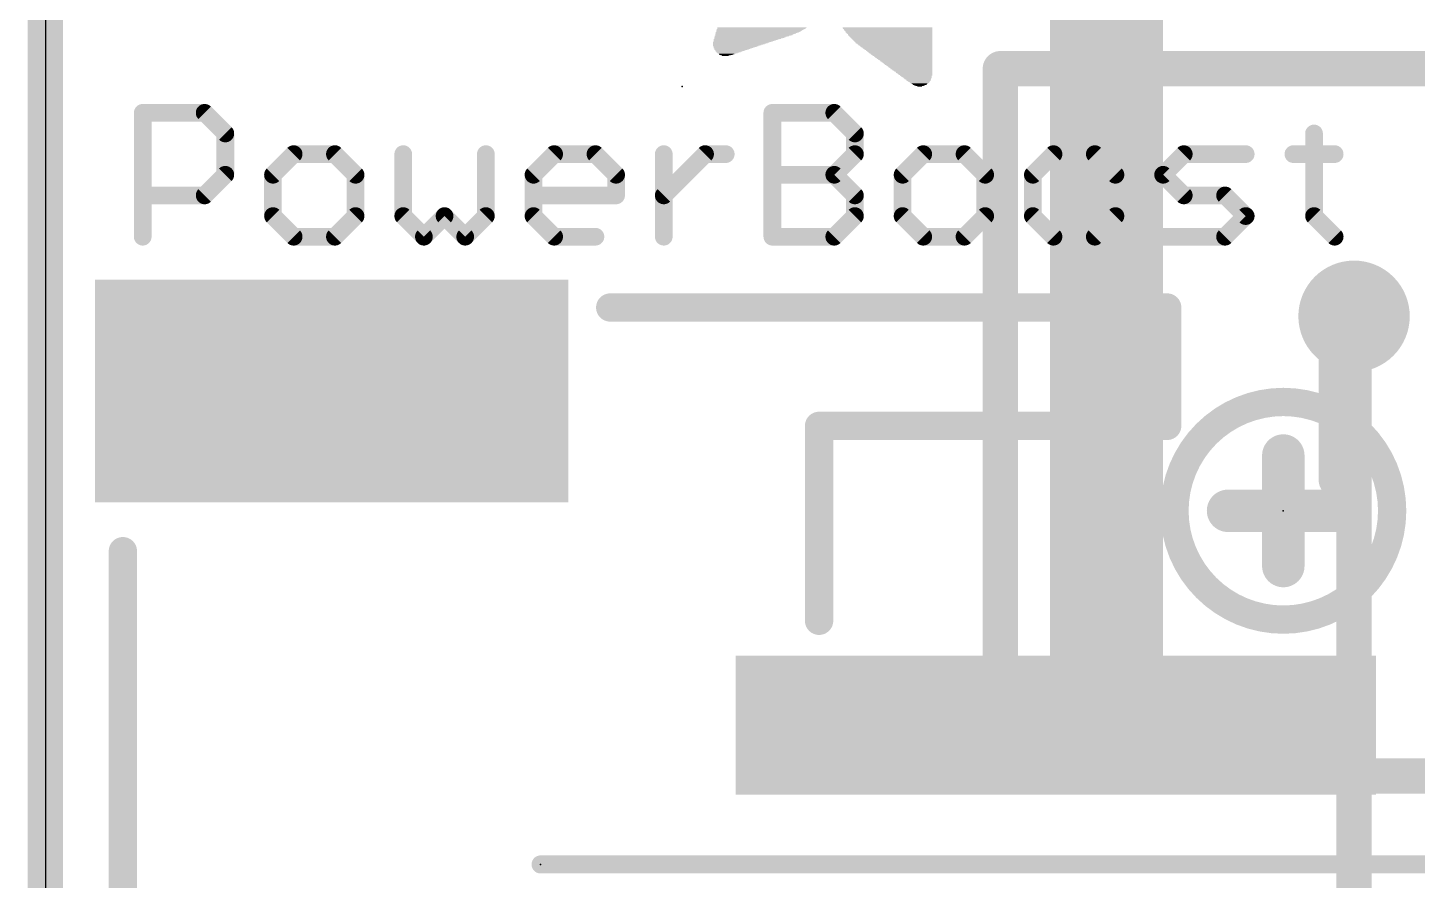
# Model space of a CAD drawing. Extents: x -12.8 to 36.1, y -7.3 to 38.5.
# Drawn here: x -0.13 to 9.85, y 10.68 to 16.8 of the extents above; entities that cross this region are included whole.
import ezdxf

# ---------------------------------------------------------------- set-up
doc = ezdxf.new("R2010")
doc.units = 0
for name, color, linetype in [('1', 12, 'CONTINUOUS'), ('16', 132, 'CONTINUOUS'), ('18', 110, 'CONTINUOUS'), ('20', 53, 'CONTINUOUS'), ('21', 40, 'CONTINUOUS'), ('23', 53, 'CONTINUOUS'), ('47', 253, 'CONTINUOUS')]:
    doc.layers.add(name, color=color, linetype=linetype)

# ---------------------------------------------------------------- blocks, each defined once
blk = doc.blocks.new('RECT')
blk.add_solid([(-0.5, -0.5), (0.5, -0.5), (-0.5, 0.5), (0.5, 0.5)])
blk = doc.blocks.new('ROUNDV')
at = {"const_width": 0.5}
blk.add_lwpolyline([(0, -0.25, 1), (0, 0.25, 1), (0, -0.25)], format="xyb", dxfattribs=at)

msp = doc.modelspace()

# ---------------------------------------------------------------- linework, layer by layer
at = {"layer": '1'}
for points, const_width in [([(7.62, 20.32), (7.62, 12.142)], 0.8128), ([(6.858, 16.51), (15.113, 16.51)], 0.254), ([(6.858, 11.43), (6.858, 16.51)], 0.254), ([(9.271, 13.556), (9.271, 14.605)], 0.254), ([(13.462, 11.43), (6.858, 11.43)], 0.254)]:
    msp.add_lwpolyline(points, dxfattribs=dict(at, const_width=const_width))
for points, const_width in [([(6.858, 16.5735, 1), (6.858, 16.4465)], 0.127), ([(6.9215, 16.51, 1), (6.7945, 16.51)], 0.127), ([(9.3345, 14.605, 1), (9.2075, 14.605)], 0.127), ([(9.2075, 13.556, 1), (9.3345, 13.556)], 0.127), ([(7.4168, 12.142, 1), (7.8232, 12.142)], 0.4064), ([(6.858, 11.4935, 1), (6.858, 11.3665)], 0.127), ([(6.7945, 11.43, 1), (6.9215, 11.43)], 0.127)]:
    msp.add_lwpolyline(points, format="xyb", dxfattribs=dict(at, const_width=const_width))
at = {"layer": '16', "const_width": 0.254}
for points in [[(0, 22.098), (0, 0)], [(9.398, 7.366), (9.398, 14.732)]]:
    msp.add_lwpolyline(points, dxfattribs=at)
at = {"layer": '16', "const_width": 0.127}
msp.add_lwpolyline([(9.4615, 14.732, 1), (9.3345, 14.732)], format="xyb", dxfattribs=at)
at = {"layer": '20'}
msp.add_line((0, 19.05), (0, 2.54), dxfattribs=at)
at = {"layer": '21'}
for points, const_width in [([(0.7303, 16.1933, 1), (0.6667, 16.1933)], 0.0635), ([(0.6985, 16.225, 1), (0.6985, 16.1615)], 0.0635), ([(1.1658, 16.2157, 1), (1.1209, 16.1708)], 0.0635), ([(1.1434, 16.1615, 1), (1.1434, 16.225)], 0.0635), ([(5.2519, 16.1933, 1), (5.1884, 16.1933)], 0.0635), ([(5.2202, 16.225, 1), (5.2202, 16.1615)], 0.0635), ([(5.6875, 16.2157, 1), (5.6426, 16.1708)], 0.0635), ([(5.665, 16.1615, 1), (5.665, 16.225)], 0.0635), ([(1.3234, 16.045, 1), (1.2599, 16.045)], 0.0635), ([(1.2692, 16.0225, 1), (1.3141, 16.0674)], 0.0635), ([(5.8451, 16.045, 1), (5.7816, 16.045)], 0.0635), ([(5.7909, 16.0225, 1), (5.8358, 16.0674)], 0.0635), ([(9.1423, 16.045, 1), (9.0788, 16.045)], 0.0635), ([(1.7823, 15.9284, 1), (1.7823, 15.8649)], 0.0635), ([(1.8048, 15.8742, 1), (1.7599, 15.9191)], 0.0635), ([(2.1013, 15.9191, 1), (2.0564, 15.8742)], 0.0635), ([(2.0789, 15.8649, 1), (2.0789, 15.9284)], 0.0635), ([(2.6013, 15.8967, 1), (2.5378, 15.8967)], 0.0635), ([(3.1945, 15.8967, 1), (3.131, 15.8967)], 0.0635), ([(3.6533, 15.9284, 1), (3.6533, 15.8649)], 0.0635), ([(3.6758, 15.8742, 1), (3.6309, 15.9191)], 0.0635), ([(3.9724, 15.9191, 1), (3.9275, 15.8742)], 0.0635), ([(3.9499, 15.8649, 1), (3.9499, 15.9284)], 0.0635), ([(4.4723, 15.8967, 1), (4.4088, 15.8967)], 0.0635), ([(4.7372, 15.9284, 1), (4.7372, 15.8649)], 0.0635), ([(4.7596, 15.8742, 1), (4.7147, 15.9191)], 0.0635), ([(4.8855, 15.8649, 1), (4.8855, 15.9284)], 0.0635), ([(5.7816, 15.8967, 1), (5.8451, 15.8967)], 0.0635), ([(5.8358, 15.8742, 1), (5.7909, 15.9191)], 0.0635), ([(6.304, 15.9284, 1), (6.304, 15.8649)], 0.0635), ([(6.3264, 15.8742, 1), (6.2815, 15.9191)], 0.0635), ([(6.623, 15.9191, 1), (6.5781, 15.8742)], 0.0635), ([(6.6006, 15.8649, 1), (6.6006, 15.9284)], 0.0635), ([(7.2395, 15.9284, 1), (7.2395, 15.8649)], 0.0635), ([(7.262, 15.8742, 1), (7.217, 15.9191)], 0.0635), ([(7.5585, 15.9191, 1), (7.5136, 15.8742)], 0.0635), ([(7.5361, 15.8649, 1), (7.5361, 15.9284)], 0.0635), ([(8.175, 15.9284, 1), (8.175, 15.8649)], 0.0635), ([(8.1975, 15.8742, 1), (8.1526, 15.9191)], 0.0635), ([(8.6199, 15.8649, 1), (8.6199, 15.9284)], 0.0635), ([(8.9622, 15.9284, 1), (8.9622, 15.8649)], 0.0635), ([(9.2588, 15.8649, 1), (9.2588, 15.9284)], 0.0635), ([(1.2599, 15.7484, 1), (1.3234, 15.7484)], 0.0635), ([(1.3141, 15.7259, 1), (1.2692, 15.7708)], 0.0635), ([(1.6658, 15.7484, 1), (1.6023, 15.7484)], 0.0635), ([(1.6116, 15.7708, 1), (1.6565, 15.7259)], 0.0635), ([(2.2589, 15.7484, 1), (2.1954, 15.7484)], 0.0635), ([(2.2047, 15.7259, 1), (2.2496, 15.7708)], 0.0635), ([(3.5368, 15.7484, 1), (3.4733, 15.7484)], 0.0635), ([(3.4826, 15.7708, 1), (3.5275, 15.7259)], 0.0635), ([(4.13, 15.7484, 1), (4.0665, 15.7484)], 0.0635), ([(4.0758, 15.7259, 1), (4.1207, 15.7708)], 0.0635), ([(5.2202, 15.7801, 1), (5.2202, 15.7166)], 0.0635), ([(5.6875, 15.7708, 1), (5.6426, 15.7259)], 0.0635), ([(5.6426, 15.7708, 1), (5.6875, 15.7259)], 0.0635), ([(5.665, 15.7166, 1), (5.665, 15.7801)], 0.0635), ([(6.1874, 15.7484, 1), (6.1239, 15.7484)], 0.0635), ([(6.1332, 15.7708, 1), (6.1781, 15.7259)], 0.0635), ([(6.7806, 15.7484, 1), (6.7171, 15.7484)], 0.0635), ([(6.7264, 15.7259, 1), (6.7713, 15.7708)], 0.0635), ([(7.123, 15.7484, 1), (7.0595, 15.7484)], 0.0635), ([(7.0688, 15.7708, 1), (7.1137, 15.7259)], 0.0635), ([(7.7161, 15.7484, 1), (7.6526, 15.7484)], 0.0635), ([(7.6619, 15.7259, 1), (7.7068, 15.7708)], 0.0635), ([(8.0492, 15.7708, 1), (8.0043, 15.7259)], 0.0635), ([(8.0043, 15.7708, 1), (8.0492, 15.7259)], 0.0635), ([(0.6985, 15.6318, 1), (0.6985, 15.5683)], 0.0635), ([(1.1209, 15.6225, 1), (1.1658, 15.5776)], 0.0635), ([(1.1434, 15.5683, 1), (1.1434, 15.6318)], 0.0635), ([(3.5051, 15.6318, 1), (3.5051, 15.5683)], 0.0635), ([(4.0665, 15.6001, 1), (4.13, 15.6001)], 0.0635), ([(4.0982, 15.5683, 1), (4.0982, 15.6318)], 0.0635), ([(4.4181, 15.6225, 1), (4.463, 15.5776)], 0.0635), ([(5.8451, 15.6001, 1), (5.7816, 15.6001)], 0.0635), ([(5.7909, 15.5776, 1), (5.8358, 15.6225)], 0.0635), ([(8.175, 15.6318, 1), (8.175, 15.5683)], 0.0635), ([(8.1526, 15.5776, 1), (8.1975, 15.6225)], 0.0635), ([(8.4941, 15.6225, 1), (8.4492, 15.5776)], 0.0635), ([(8.4716, 15.5683, 1), (8.4716, 15.6318)], 0.0635), ([(1.6565, 15.4742, 1), (1.6116, 15.4293)], 0.0635), ([(1.6023, 15.4518, 1), (1.6658, 15.4518)], 0.0635), ([(2.1954, 15.4518, 1), (2.2589, 15.4518)], 0.0635), ([(2.2496, 15.4293, 1), (2.2047, 15.4742)], 0.0635), ([(2.5378, 15.4518, 1), (2.6013, 15.4518)], 0.0635), ([(2.592, 15.4742, 1), (2.5471, 15.4293)], 0.0635), ([(2.8886, 15.4742, 1), (2.8437, 15.4293)], 0.0635), ([(2.8886, 15.4293, 1), (2.8437, 15.4742)], 0.0635), ([(3.131, 15.4518, 1), (3.1945, 15.4518)], 0.0635), ([(3.1852, 15.4293, 1), (3.1403, 15.4742)], 0.0635), ([(3.4733, 15.4518, 1), (3.5368, 15.4518)], 0.0635), ([(3.5275, 15.4742, 1), (3.4826, 15.4293)], 0.0635), ([(5.7816, 15.4518, 1), (5.8451, 15.4518)], 0.0635), ([(5.8358, 15.4293, 1), (5.7909, 15.4742)], 0.0635), ([(6.1239, 15.4518, 1), (6.1874, 15.4518)], 0.0635), ([(6.1781, 15.4742, 1), (6.1332, 15.4293)], 0.0635), ([(6.7171, 15.4518, 1), (6.7806, 15.4518)], 0.0635), ([(6.7713, 15.4293, 1), (6.7264, 15.4742)], 0.0635), ([(7.1137, 15.4742, 1), (7.0688, 15.4293)], 0.0635), ([(7.0595, 15.4518, 1), (7.123, 15.4518)], 0.0635), ([(7.6526, 15.4518, 1), (7.7161, 15.4518)], 0.0635), ([(7.7068, 15.4293, 1), (7.6619, 15.4742)], 0.0635), ([(8.6424, 15.4293, 1), (8.5974, 15.4742)], 0.0635), ([(8.5974, 15.4293, 1), (8.6424, 15.4742)], 0.0635), ([(9.0788, 15.4518, 1), (9.1423, 15.4518)], 0.0635), ([(9.133, 15.4742, 1), (9.0881, 15.4293)], 0.0635), ([(0.6667, 15.3035, 1), (0.7303, 15.3035)], 0.0635), ([(1.7823, 15.3353, 1), (1.7823, 15.2718)], 0.0635), ([(1.7599, 15.281, 1), (1.8048, 15.326)], 0.0635), ([(2.0564, 15.326, 1), (2.1013, 15.281)], 0.0635), ([(2.0789, 15.2718, 1), (2.0789, 15.3353)], 0.0635), ([(2.6954, 15.326, 1), (2.7403, 15.281)], 0.0635), ([(2.6954, 15.281, 1), (2.7403, 15.326)], 0.0635), ([(2.992, 15.326, 1), (3.0369, 15.281)], 0.0635), ([(2.992, 15.281, 1), (3.0369, 15.326)], 0.0635), ([(3.6533, 15.3353, 1), (3.6533, 15.2718)], 0.0635), ([(3.6309, 15.281, 1), (3.6758, 15.326)], 0.0635), ([(3.9499, 15.2718, 1), (3.9499, 15.3353)], 0.0635), ([(4.4088, 15.3035, 1), (4.4723, 15.3035)], 0.0635), ([(5.1884, 15.3035, 1), (5.2519, 15.3035)], 0.0635), ([(5.2202, 15.3353, 1), (5.2202, 15.2718)], 0.0635), ([(5.6426, 15.326, 1), (5.6875, 15.281)], 0.0635), ([(5.665, 15.2718, 1), (5.665, 15.3353)], 0.0635), ([(6.304, 15.3353, 1), (6.304, 15.2718)], 0.0635), ([(6.2815, 15.281, 1), (6.3264, 15.326)], 0.0635), ([(6.5781, 15.326, 1), (6.623, 15.281)], 0.0635), ([(6.6006, 15.2718, 1), (6.6006, 15.3353)], 0.0635), ([(7.2395, 15.3353, 1), (7.2395, 15.2718)], 0.0635), ([(7.217, 15.281, 1), (7.262, 15.326)], 0.0635), ([(7.5136, 15.326, 1), (7.5585, 15.281)], 0.0635), ([(7.5361, 15.2718, 1), (7.5361, 15.3353)], 0.0635), ([(8.0267, 15.3353, 1), (8.0267, 15.2718)], 0.0635), ([(8.4492, 15.326, 1), (8.4941, 15.281)], 0.0635), ([(8.4716, 15.2718, 1), (8.4716, 15.3353)], 0.0635), ([(9.2364, 15.281, 1), (9.2813, 15.326)], 0.0635), ([(4.056, 14.8458, 1), (4.056, 14.7442)], 0.1016), ([(8.1068, 14.795, 1), (8.0052, 14.795)], 0.1016), ([(8.056, 14.7442, 1), (8.056, 14.8458)], 0.1016), ([(8.89, 12.5533, 1), (8.89, 14.1167, 1), (8.89, 12.5533)], 0.2032), ([(5.556, 13.9958, 1), (5.556, 13.8942)], 0.1016), ([(5.6068, 13.945, 1), (5.5052, 13.945)], 0.1016), ([(8.0052, 13.945, 1), (8.1068, 13.945)], 0.1016), ([(8.056, 13.8942, 1), (8.056, 13.9958)], 0.1016), ([(8.9662, 13.7318, 1), (8.8138, 13.7318)], 0.1524), ([(8.4931, 13.4112, 1), (8.4931, 13.2588)], 0.1524), ([(9.2868, 13.2588, 1), (9.2868, 13.4112)], 0.1524), ([(0.6068, 13.045, 1), (0.5052, 13.045)], 0.1016), ([(8.8138, 12.9382, 1), (8.9662, 12.9382)], 0.1524), ([(5.5052, 12.545, 1), (5.6068, 12.545)], 0.1016)]:
    msp.add_lwpolyline(points, format="xyb", dxfattribs=dict(at, const_width=const_width))
for points, const_width in [([(0.6985, 15.3035), (0.6985, 16.1933)], 0.127), ([(0.6985, 16.1933), (1.1434, 16.1933)], 0.127), ([(1.1434, 16.1933), (1.2917, 16.045)], 0.127), ([(5.2202, 15.3035), (5.2202, 16.1933)], 0.127), ([(5.2202, 16.1933), (5.665, 16.1933)], 0.127), ([(5.665, 16.1933), (5.8133, 16.045)], 0.127), ([(1.2917, 16.045), (1.2917, 15.7484)], 0.127), ([(5.8133, 16.045), (5.8133, 15.8967)], 0.127), ([(9.1105, 16.045), (9.1105, 15.4518)], 0.127), ([(1.7823, 15.8967), (1.634, 15.7484)], 0.127), ([(2.0789, 15.8967), (1.7823, 15.8967)], 0.127), ([(2.2272, 15.7484), (2.0789, 15.8967)], 0.127), ([(2.5695, 15.8967), (2.5695, 15.4518)], 0.127), ([(3.1627, 15.4518), (3.1627, 15.8967)], 0.127), ([(3.5051, 15.7484), (3.6533, 15.8967)], 0.127), ([(3.6533, 15.8967), (3.9499, 15.8967)], 0.127), ([(3.9499, 15.8967), (4.0982, 15.7484)], 0.127), ([(4.4406, 15.3035), (4.4406, 15.8967)], 0.127), ([(4.4406, 15.6001), (4.7372, 15.8967)], 0.127), ([(4.7372, 15.8967), (4.8855, 15.8967)], 0.127), ([(5.8133, 15.8967), (5.665, 15.7484)], 0.127), ([(6.304, 15.8967), (6.1557, 15.7484)], 0.127), ([(6.6006, 15.8967), (6.304, 15.8967)], 0.127), ([(6.7489, 15.7484), (6.6006, 15.8967)], 0.127), ([(7.2395, 15.8967), (7.0912, 15.7484)], 0.127), ([(7.5361, 15.8967), (7.2395, 15.8967)], 0.127), ([(7.6844, 15.7484), (7.5361, 15.8967)], 0.127), ([(8.0267, 15.7484), (8.175, 15.8967)], 0.127), ([(8.175, 15.8967), (8.6199, 15.8967)], 0.127), ([(8.9622, 15.8967), (9.2588, 15.8967)], 0.127), ([(1.2917, 15.7484), (1.1434, 15.6001)], 0.127), ([(1.634, 15.7484), (1.634, 15.4518)], 0.127), ([(2.2272, 15.4518), (2.2272, 15.7484)], 0.127), ([(3.5051, 15.4518), (3.5051, 15.7484)], 0.127), ([(4.0982, 15.7484), (4.0982, 15.6001)], 0.127), ([(5.2202, 15.7484), (5.665, 15.7484)], 0.127), ([(5.665, 15.7484), (5.8133, 15.6001)], 0.127), ([(6.1557, 15.7484), (6.1557, 15.4518)], 0.127), ([(6.7489, 15.4518), (6.7489, 15.7484)], 0.127), ([(7.0912, 15.7484), (7.0912, 15.4518)], 0.127), ([(7.6844, 15.4518), (7.6844, 15.7484)], 0.127), ([(8.175, 15.6001), (8.0267, 15.7484)], 0.127), ([(1.1434, 15.6001), (0.6985, 15.6001)], 0.127), ([(4.0982, 15.6001), (3.5051, 15.6001)], 0.127), ([(5.8133, 15.6001), (5.8133, 15.4518)], 0.127), ([(8.4716, 15.6001), (8.175, 15.6001)], 0.127), ([(8.6199, 15.4518), (8.4716, 15.6001)], 0.127), ([(1.634, 15.4518), (1.7823, 15.3035)], 0.127), ([(2.0789, 15.3035), (2.2272, 15.4518)], 0.127), ([(2.5695, 15.4518), (2.7178, 15.3035)], 0.127), ([(2.7178, 15.3035), (2.8661, 15.4518)], 0.127), ([(2.8661, 15.4518), (3.0144, 15.3035)], 0.127), ([(3.0144, 15.3035), (3.1627, 15.4518)], 0.127), ([(3.6533, 15.3035), (3.5051, 15.4518)], 0.127), ([(5.8133, 15.4518), (5.665, 15.3035)], 0.127), ([(6.1557, 15.4518), (6.304, 15.3035)], 0.127), ([(6.6006, 15.3035), (6.7489, 15.4518)], 0.127), ([(7.0912, 15.4518), (7.2395, 15.3035)], 0.127), ([(7.5361, 15.3035), (7.6844, 15.4518)], 0.127), ([(8.4716, 15.3035), (8.6199, 15.4518)], 0.127), ([(9.1105, 15.4518), (9.2588, 15.3035)], 0.127), ([(1.7823, 15.3035), (2.0789, 15.3035)], 0.127), ([(3.9499, 15.3035), (3.6533, 15.3035)], 0.127), ([(5.665, 15.3035), (5.2202, 15.3035)], 0.127), ([(6.304, 15.3035), (6.6006, 15.3035)], 0.127), ([(7.2395, 15.3035), (7.5361, 15.3035)], 0.127), ([(8.0267, 15.3035), (8.4716, 15.3035)], 0.127), ([(4.056, 14.795), (8.056, 14.795)], 0.2032), ([(8.056, 14.795), (8.056, 13.945)], 0.2032), ([(8.056, 13.945), (5.556, 13.945)], 0.2032), ([(5.556, 13.945), (5.556, 12.545)], 0.2032), ([(8.89, 13.7318), (8.89, 12.9382)], 0.3048), ([(9.2868, 13.335), (8.4931, 13.335)], 0.3048), ([(0.556, 8.545), (0.556, 13.045)], 0.2032)]:
    msp.add_lwpolyline(points, dxfattribs=dict(at, const_width=const_width))
at = {"layer": '23'}
for p in [(4.572, 16.383), (8.89, 13.335), (3.556, 10.795)]:
    msp.add_point(p, dxfattribs=at)
at = {"layer": '47', "const_width": 0.13}
for points in [[(0, 11.303), (0, 35.986)], [(3.556, 10.795), (35.986, 10.795)]]:
    msp.add_lwpolyline(points, dxfattribs=at)
at = {"layer": '47', "const_width": 0.065}
for points in [[(-0.0325, 11.303, 1), (0.0325, 11.303)], [(3.556, 10.8275, 1), (3.556, 10.7625)]]:
    msp.add_lwpolyline(points, format="xyb", dxfattribs=at)

# ---------------------------------------------------------------- block references
at = {"layer": '1', "xscale": 3.4, "yscale": 1.6, "rotation": 180}
msp.add_blockref('RECT', (2.056, 14.195), dxfattribs=at)
at = {"layer": '1', "yscale": 4.6, "rotation": 90}
msp.add_blockref('RECT', (7.256, 11.795), dxfattribs=at)
at = {"layer": '18', "xscale": 0.8001, "yscale": 0.8001}
msp.add_blockref('ROUNDV', (9.398, 14.732), dxfattribs=at)
msp.add_blockref('ROUNDV', (9.398, 14.732), dxfattribs=at)
at = {"layer": '21'}
for p, xscale, yscale in [((5.1111, 16.7716), 0.5944, 0.0038), ((5.1054, 16.7678), 0.583, 0.0038), ((5.1016, 16.764), 0.5753, 0.0038), ((5.1206, 16.7792), 0.6058, 0.0038), ((5.1168, 16.7754), 0.5982, 0.0038), ((5.1245, 16.783), 0.6135, 0.0039), ((5.1359, 16.7945), 0.6286, 0.0038), ((5.1321, 16.7907), 0.621, 0.0038), ((5.1283, 16.7869), 0.6134, 0.0038), ((5.1435, 16.8021), 0.6362, 0.0038), ((5.1416, 16.7983), 0.6324, 0.0038), ((5.1474, 16.8059), 0.6439, 0.0038), ((6.0465, 16.8059), 0.6439, 0.0038), ((6.0465, 16.8021), 0.6439, 0.0038), ((6.0484, 16.7983), 0.6401, 0.0038), ((6.0503, 16.7945), 0.6363, 0.0038), ((6.0522, 16.7907), 0.6324, 0.0038), ((6.0522, 16.7869), 0.6324, 0.0038), ((6.0541, 16.783), 0.6286, 0.0039), ((6.056, 16.7792), 0.6248, 0.0038), ((6.0579, 16.7754), 0.621, 0.0038), ((6.0579, 16.7716), 0.621, 0.0038), ((6.0598, 16.7678), 0.6172, 0.0038), ((6.0617, 16.764), 0.6134, 0.0038), ((4.9968, 16.6992), 0.4038, 0.0038), ((4.9911, 16.6954), 0.3924, 0.0038), ((4.9854, 16.6916), 0.381, 0.0038), ((4.9797, 16.6878), 0.3696, 0.0038), ((4.9568, 16.6726), 0.3238, 0.0038), ((5.0026, 16.703), 0.4153, 0.0038), ((4.974, 16.684), 0.3581, 0.0038), ((4.9683, 16.6802), 0.3467, 0.0038), ((4.9626, 16.6764), 0.3353, 0.0038), ((5.0349, 16.7221), 0.4724, 0.0038), ((5.0292, 16.7183), 0.461, 0.0038), ((5.0216, 16.7145), 0.4458, 0.0038), ((4.953, 16.6687), 0.3086, 0.0039), ((4.9473, 16.6649), 0.2972, 0.0038), ((5.0159, 16.7107), 0.4343, 0.0038), ((5.0102, 16.7068), 0.4229, 0.0039), ((5.054, 16.7335), 0.5029, 0.0038), ((5.0483, 16.7297), 0.4915, 0.0038), ((5.0426, 16.7259), 0.4801, 0.0038), ((5.073, 16.7449), 0.5334, 0.0039), ((5.0673, 16.7411), 0.522, 0.0038), ((5.0616, 16.7373), 0.5106, 0.0038), ((5.0806, 16.7488), 0.541, 0.0038), ((5.0959, 16.7602), 0.5715, 0.0038), ((5.0902, 16.7564), 0.5601, 0.0038), ((5.0864, 16.7526), 0.5525, 0.0038), ((6.0636, 16.7602), 0.6096, 0.0038), ((6.0655, 16.7564), 0.6058, 0.0038), ((6.0655, 16.7526), 0.6058, 0.0038), ((6.0674, 16.7488), 0.602, 0.0038), ((6.0693, 16.7449), 0.5982, 0.0039), ((6.0713, 16.7411), 0.5943, 0.0038), ((6.0732, 16.7373), 0.5905, 0.0038), ((6.0751, 16.7335), 0.5867, 0.0038), ((6.077, 16.7297), 0.5829, 0.0038), ((6.0789, 16.7259), 0.5791, 0.0038), ((6.0808, 16.7221), 0.5753, 0.0038), ((6.0827, 16.7183), 0.5715, 0.0038), ((6.0846, 16.7145), 0.5677, 0.0038), ((6.0865, 16.7107), 0.5639, 0.0038), ((6.0884, 16.7068), 0.5601, 0.0039), ((6.0903, 16.703), 0.5562, 0.0038), ((6.0922, 16.6992), 0.5524, 0.0038), ((6.0941, 16.6954), 0.5486, 0.0038), ((6.096, 16.6916), 0.5448, 0.0038), ((6.0998, 16.6878), 0.5372, 0.0038), ((6.1017, 16.684), 0.5334, 0.0038), ((6.1036, 16.6802), 0.5296, 0.0038), ((6.1055, 16.6764), 0.5258, 0.0038), ((6.1094, 16.6726), 0.5181, 0.0038), ((6.1113, 16.6687), 0.5143, 0.0039), ((6.1132, 16.6649), 0.5105, 0.0038), ((4.9416, 16.6611), 0.2857, 0.0038), ((4.9359, 16.6573), 0.2743, 0.0038), ((4.9321, 16.6535), 0.2591, 0.0038), ((4.9264, 16.6497), 0.2477, 0.0038), ((4.9225, 16.6459), 0.2324, 0.0038), ((4.9187, 16.6421), 0.2172, 0.0038), ((4.913, 16.6383), 0.2058, 0.0038), ((4.9092, 16.6345), 0.1905, 0.0038), ((4.9054, 16.6306), 0.1753, 0.0039), ((4.9016, 16.6268), 0.16, 0.0038), ((4.8978, 16.623), 0.1447, 0.0038), ((4.894, 16.6192), 0.1295, 0.0038), ((4.8921, 16.6154), 0.1105, 0.0038), ((4.8883, 16.6116), 0.0953, 0.0038), ((4.8844, 16.6078), 0.0724, 0.0038), ((4.8826, 16.604), 0.0457, 0.0038), ((6.117, 16.6611), 0.5029, 0.0038), ((6.1189, 16.6573), 0.4991, 0.0038), ((6.1208, 16.6535), 0.4953, 0.0038), ((6.1246, 16.6497), 0.4877, 0.0038), ((6.1265, 16.6459), 0.4839, 0.0038), ((6.1303, 16.6421), 0.4762, 0.0038), ((6.1322, 16.6383), 0.4724, 0.0038), ((6.1341, 16.6345), 0.4686, 0.0038), ((6.1379, 16.6306), 0.461, 0.0039), ((6.1398, 16.6268), 0.4572, 0.0038), ((6.1417, 16.623), 0.4534, 0.0038), ((6.1455, 16.6192), 0.4458, 0.0038), ((6.1475, 16.6154), 0.4419, 0.0038), ((6.1494, 16.6116), 0.4381, 0.0038), ((6.1532, 16.6078), 0.4305, 0.0038), ((6.1551, 16.604), 0.4267, 0.0038), ((6.1589, 16.6002), 0.4191, 0.0038), ((6.1608, 16.5964), 0.4153, 0.0038), ((6.1627, 16.5925), 0.4115, 0.0039), ((6.1665, 16.5887), 0.4038, 0.0038), ((6.1684, 16.5849), 0.4, 0.0038), ((6.1703, 16.5811), 0.3962, 0.0038), ((6.1741, 16.5773), 0.3886, 0.0038), ((6.176, 16.5735), 0.3848, 0.0038), ((6.1798, 16.5697), 0.3772, 0.0038), ((6.1817, 16.5659), 0.3734, 0.0038), ((6.1836, 16.5621), 0.3696, 0.0038), ((6.1875, 16.5583), 0.3619, 0.0038), ((6.1894, 16.5544), 0.3581, 0.0039), ((6.1913, 16.5506), 0.3543, 0.0038), ((6.1951, 16.5468), 0.3467, 0.0038), ((6.197, 16.543), 0.3429, 0.0038), ((6.1989, 16.5392), 0.3391, 0.0038), ((6.2027, 16.5354), 0.3315, 0.0038), ((6.2046, 16.5316), 0.3276, 0.0038), ((6.2084, 16.5278), 0.32, 0.0038), ((6.2103, 16.524), 0.3162, 0.0038), ((6.2122, 16.5202), 0.3124, 0.0038), ((6.216, 16.5163), 0.3048, 0.0039), ((6.2179, 16.5125), 0.301, 0.0038), ((6.2198, 16.5087), 0.2972, 0.0038), ((6.2237, 16.5049), 0.2895, 0.0038), ((6.2256, 16.5011), 0.2857, 0.0038), ((6.2275, 16.4973), 0.2819, 0.0038), ((6.2313, 16.4935), 0.2743, 0.0038), ((6.2332, 16.4897), 0.2705, 0.0038), ((6.237, 16.4859), 0.2629, 0.0038), ((6.2389, 16.4821), 0.2591, 0.0038), ((6.2408, 16.4782), 0.2553, 0.0039), ((6.2446, 16.4744), 0.2476, 0.0038), ((6.2465, 16.4706), 0.2438, 0.0038), ((6.2484, 16.4668), 0.24, 0.0038), ((6.2522, 16.463), 0.2324, 0.0038), ((6.2522, 16.4592), 0.2248, 0.0038), ((6.2541, 16.4554), 0.221, 0.0038), ((6.2579, 16.4516), 0.2134, 0.0038), ((6.2599, 16.4478), 0.2095, 0.0038), ((6.2637, 16.444), 0.2019, 0.0038), ((6.2637, 16.4401), 0.1943, 0.0039), ((6.2656, 16.4363), 0.1905, 0.0038), ((6.2694, 16.4325), 0.1829, 0.0038), ((6.2694, 16.4287), 0.1753, 0.0038), ((6.2713, 16.4249), 0.1715, 0.0038), ((6.2732, 16.4211), 0.16, 0.0038), ((6.2732, 16.4173), 0.1524, 0.0038), ((6.277, 16.4135), 0.1448, 0.0038), ((6.277, 16.4097), 0.1372, 0.0038), ((6.277, 16.4059), 0.1295, 0.0038), ((6.277, 16.402), 0.1143, 0.0039), ((6.2789, 16.3982), 0.1029, 0.0038), ((6.277, 16.3944), 0.0914, 0.0038), ((6.277, 16.3906), 0.0762, 0.0038), ((6.2789, 16.3868), 0.0572, 0.0038), ((6.2789, 16.383), 0.0343, 0.0038)]:
    msp.add_blockref('RECT', p, dxfattribs=dict(at, xscale=xscale, yscale=yscale))

doc.saveas('drawing.dxf')
